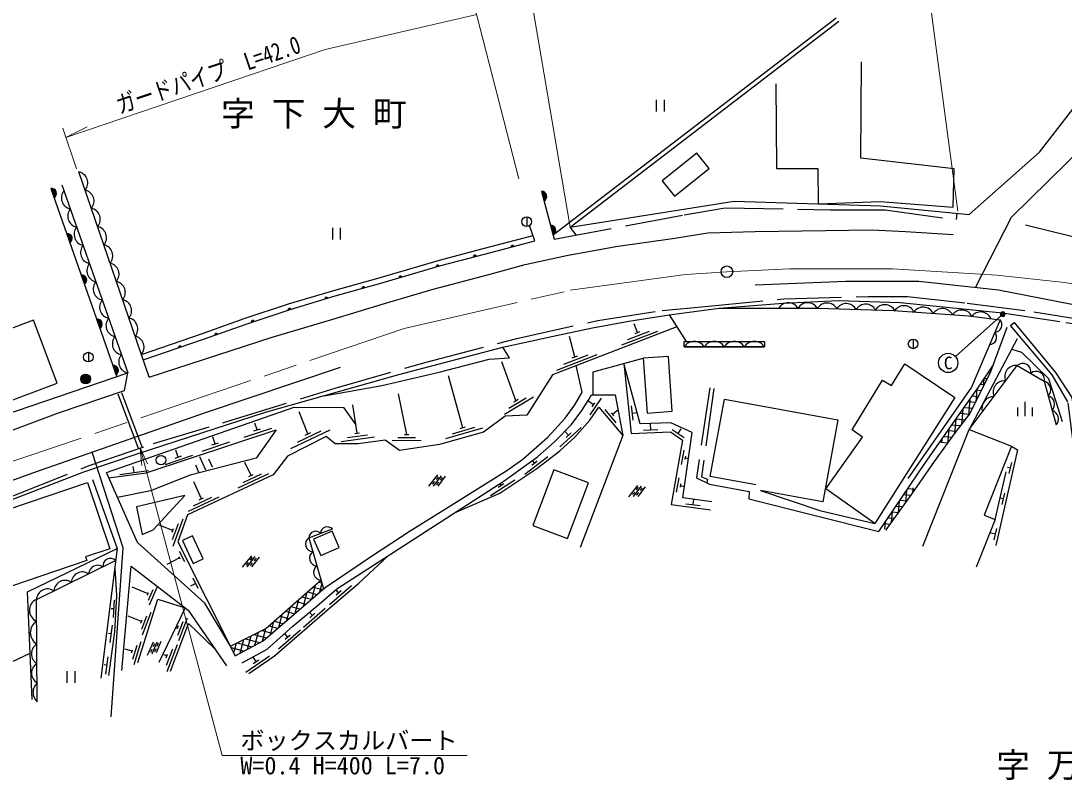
# Model space of a CAD drawing. Units: millimetres at full size, sheet at 1:1000; details may follow other scales. Extents: x 40000 to 680000, y 20000 to 380000.
# Drawn here: x 95083 to 203148, y 261961 to 340608 of the extents above; entities that cross this region are included whole.
import ezdxf
from ezdxf.enums import TextEntityAlignment as Align

# ---------------------------------------------------------------- set-up
doc = ezdxf.new("R2010")
doc.units = ezdxf.units.MM
doc.header["$LTSCALE"] = 1000
doc.linetypes.add('CHAIN', pattern=[18.5, 12, -1.5, 3.5, -1.5])
doc.linetypes.add('DASHED', pattern=[7.5, 6, -1.5])
for name, color, linetype, lineweight in [('M-BGD', 7, 'Continuous', 25), ('M-BMK', 2, 'CHAIN', 13), ('M-BMK-ROW', 30, 'Continuous', 25), ('M-BMK-SRVR', 3, 'Continuous', 25), ('M-STR-HTXT', 7, 'Continuous', 13), ('M-STR-STRC', 7, 'Continuous', 25)]:
    doc.layers.add(name, color=color, linetype=linetype, lineweight=lineweight)
doc.layers.add('M-BMK-HTXT', color=7, linetype='Continuous')
doc.styles.add('ＭＳ ゴシック', font='')
doc.styles.get('ＭＳ ゴシック').set_extended_font_data('MS Gothic')

# ---------------------------------------------------------------- blocks, each defined once
blk = doc.blocks.new('open_arrow')
at = {"color": 0, "linetype": 'Continuous', "lineweight": -2}
blk.add_lwpolyline([(7.5, 1.25), (0, 0), (7.5, -1.25)], dxfattribs=at)

msp = doc.modelspace()

# ---------------------------------------------------------------- hatches: boundary and pattern name
at = {"layer": 'M-BGD'}
for points in [[(98524, 322307, 0.82183), (98197, 323242)], [(149016, 322935, -0.82183), (149271, 321978)], [(149950, 319439, -0.82183), (150206, 318482)], [(100160, 317626, 0.82183), (99833, 318561)], [(146133, 317238), (145842, 317163, -1)], [(142262, 316230), (141972, 316153, -1)], [(138397, 315198), (138109, 315114, -0.41421), (138211, 315300, -0.41421)], [(101660, 313335, 0.82183), (101333, 314271)], [(134559, 314073), (134271, 313989, -0.41421), (134373, 314175, -0.41421)], [(130714, 312970), (130425, 312890, -0.41421), (130529, 313075, -0.41421)], [(126865, 311881), (126578, 311795, -1)], [(123034, 310731), (122749, 310636, -1)], [(103252, 308780, 0.82183), (102925, 309715)], [(119239, 309468), (118954, 309373, -1)], [(115463, 308147), (115181, 308046, -1)], [(111686, 306831), (111402, 306734, -1)], [(104935, 303965, 0.82183), (104608, 304901)], [(101299, 303515, -1), (102299, 303515, -1)]]:
    msp.add_hatch(color=256, dxfattribs=at).paths.add_polyline_path(points)
at = {"layer": 'M-STR-HTXT'}
msp.add_hatch(color=256, dxfattribs=at).paths.add_polyline_path([(196540, 310244, -0.41421), (196806, 310477, -0.41421), (197039, 310211, -1)])

# ---------------------------------------------------------------- linework, layer by layer
at = {"layer": 'M-BGD'}
for p, q in [((150212, 318458), (179539, 340920)), ((151982, 319246), (179813, 340563)), ((160903, 332412), (160903, 331212)), ((161703, 332412), (161703, 331212)), ((108371, 303701), (101089, 324970)), ((98197, 323242), (105010, 303752)), ((98197, 323242), (98524, 322307)), ((99341, 323631), (106153, 304141)), ((149016, 322935), (150332, 318011)), ((149016, 322935), (149271, 321978)), ((147482, 320311), (147482, 319311)), ((192016, 320018), (192080, 320679)), ((127372, 319154), (127372, 317954)), ((128172, 319154), (128172, 317954)), ((148330, 317807), (147779, 319409)), ((149950, 319439), (150206, 318482)), ((152613, 318438), (151982, 319246)), ((99833, 318561), (100160, 317626)), ((146133, 317238), (145842, 317163)), ((142262, 316230), (141972, 316153)), ((138397, 315198), (138109, 315114)), ((101333, 314271), (101660, 313335)), ((134559, 314073), (134271, 313989)), ((130714, 312970), (130425, 312890)), ((126865, 311881), (126578, 311795)), ((123034, 310731), (122749, 310636)), ((102925, 309715), (103252, 308780)), ((119239, 309468), (118954, 309373)), ((158973, 308317), (158626, 309217)), ((115463, 308147), (115181, 308046)), ((157323, 307038), (161055, 308477)), ((157961, 307606), (160201, 308469)), ((158712, 308217), (159234, 308418)), ((152471, 305811), (151929, 307912)), ((187508, 307649), (187508, 306649)), ((198296, 307677), (193299, 298283)), ((102073, 306277), (102073, 305277)), ((111686, 306831), (111402, 306734)), ((150587, 304443), (154786, 306061)), ((151319, 305046), (153838, 306017)), ((152177, 305698), (152765, 305925)), ((163795, 306838), (172101, 306838)), ((104608, 304901), (104935, 303965)), ((146369, 301287), (144915, 305296)), ((195706, 304778), (195732, 304776)), ((140856, 298467), (139394, 303843)), ((195295, 304176), (195490, 304159)), ((195564, 304570), (195537, 304254)), ((194471, 302974), (194887, 302937)), ((194833, 303503), (194762, 302683)), ((194883, 303575), (195188, 303548)), ((135048, 297751), (134205, 301980)), ((145176, 299872), (148178, 301672)), ((145622, 300489), (147423, 301570)), ((154058, 299805), (155242, 301540)), ((193632, 301772), (194284, 301715)), ((194103, 302442), (193987, 301112)), ((194054, 302373), (194586, 302326)), ((129914, 297886), (129468, 300834)), ((146159, 301161), (146579, 301413)), ((154402, 300842), (153822, 301237)), ((154264, 300639), (154540, 301044)), ((154965, 300603), (157422, 297653)), ((158305, 300723), (158466, 299231)), ((166486, 293408), (167967, 301440)), ((167967, 301440), (179714, 299275)), ((192788, 300571), (193681, 300493)), ((193210, 301172), (193983, 301104)), ((193375, 301407), (193225, 299685)), ((198369, 299660), (198369, 300560)), ((199119, 299660), (199119, 301160)), ((199869, 299660), (199869, 300560)), ((124825, 297826), (123920, 300099)), ((155560, 300358), (156711, 298975)), ((156232, 300020), (156501, 299697)), ((156366, 299858), (156921, 300321)), ((158385, 299977), (158905, 300033)), ((191944, 299370), (192915, 299285)), ((192366, 299971), (193377, 299882)), ((192647, 300371), (192506, 298757)), ((118229, 297482), (121078, 298422)), ((119227, 298127), (119892, 298347)), ((119559, 298237), (119324, 298949)), ((139097, 297341), (142944, 298439)), ((139784, 297849), (142092, 298508)), ((140587, 298390), (141125, 298544)), ((150899, 296470), (153126, 298480)), ((159574, 298221), (161072, 298284)), ((160323, 298252), (160298, 298852)), ((162539, 298278), (163783, 297440)), ((163161, 297859), (163496, 298357)), ((179714, 299275), (178147, 290773)), ((191191, 298296), (191061, 296817)), ((191523, 298770), (192453, 298688)), ((191919, 299334), (191786, 297817)), ((115207, 296801), (114972, 297513)), ((123048, 296320), (127115, 298246)), ((123733, 296977), (126173, 298132)), ((124540, 297691), (125110, 297960)), ((128262, 297053), (131729, 297530)), ((128915, 297446), (130995, 297732)), ((129671, 297853), (130157, 297919)), ((134145, 297458), (135945, 297444)), ((134838, 297753), (135258, 297750)), ((151811, 297697), (151439, 298110)), ((151552, 297463), (152071, 297932)), ((190463, 297258), (190433, 296922)), ((190680, 297568), (191551, 297492)), ((191102, 298169), (191991, 298091)), ((111385, 295427), (111150, 296140)), ((113877, 296046), (116726, 296986)), ((114875, 296691), (115540, 296910)), ((133543, 297162), (136543, 297140)), ((163742, 296123), (163477, 294647)), ((190385, 296957), (191116, 296893)), ((110054, 294672), (112903, 295612)), ((111052, 295318), (111717, 295537)), ((114242, 294067), (113637, 295439)), ((114928, 294369), (114565, 295193)), ((147302, 293649), (149670, 295492)), ((148026, 294592), (148578, 295022)), ((148302, 294807), (148083, 295089)), ((163935, 295504), (163874, 295160)), ((163905, 295332), (164241, 295272)), ((105321, 293635), (108293, 294046)), ((106807, 293840), (106725, 294435)), ((113556, 293764), (113193, 294588)), ((118929, 293515), (118293, 294873)), ((197583, 294292), (197291, 294358)), ((197451, 293707), (197715, 294877)), ((113786, 291108), (113009, 292873)), ((117598, 292229), (120769, 293713)), ((118105, 292798), (120007, 293688)), ((118707, 293411), (119151, 293618)), ((137339, 292395), (138287, 293569)), ((137735, 292615), (137953, 292884)), ((137823, 292424), (138652, 293480)), ((138140, 293116), (138358, 293386)), ((138306, 292415), (139076, 293431)), ((138549, 293049), (138766, 293319)), ((143727, 291433), (146235, 293078)), ((163228, 293257), (162963, 291781)), ((171224, 292535), (166486, 293408)), ((195992, 288955), (197159, 293912)), ((138151, 292557), (138369, 292827)), ((144524, 292314), (145109, 292698)), ((144817, 292506), (144708, 292675)), ((158052, 291315), (158999, 292489)), ((158448, 291535), (158666, 291805)), ((158536, 291345), (159365, 292400)), ((158853, 292036), (159071, 292306)), ((159019, 291335), (159789, 292351)), ((159262, 291969), (159479, 292239)), ((163421, 292638), (163360, 292294)), ((163391, 292466), (163821, 292389)), ((178147, 290773), (171682, 291965)), ((186810, 291938), (186699, 290673)), ((186958, 292157), (187685, 292094)), ((187473, 292236), (187426, 291693)), ((112455, 289823), (115625, 291306)), ((112962, 290391), (114864, 291281)), ((113564, 291004), (114008, 291212)), ((158864, 291477), (159082, 291747)), ((164709, 290497), (164784, 291057)), ((186077, 290852), (185973, 289654)), ((186146, 290953), (186855, 290891)), ((186552, 291555), (187283, 291491)), ((196862, 291098), (196515, 291177)), ((196730, 290512), (196994, 291683)), ((163965, 290595), (165452, 290399)), ((185345, 289765), (185246, 288636)), ((185334, 289750), (185999, 289691)), ((185740, 290352), (186427, 290291)), ((110780, 286877), (111418, 288560)), ((110847, 286210), (111912, 289015)), ((184523, 288546), (185143, 288492)), ((184613, 288679), (184551, 287974)), ((184929, 289148), (185571, 289091)), ((110819, 287825), (109416, 288357)), ((110744, 287629), (110893, 288021)), ((124900, 287075), (127348, 287988)), ((184667, 287896), (184715, 287892)), ((196034, 287428), (195449, 287560)), ((195902, 286842), (196166, 288013)), ((124900, 287075), (126427, 281761)), ((112067, 284573), (111530, 285646)), ((111530, 284975), (110189, 284303)), ((111593, 284850), (111468, 285100)), ((118049, 284024), (118996, 285198)), ((118445, 284244), (118663, 284514)), ((118532, 284054), (119361, 285109)), ((118850, 284746), (119068, 285016)), ((118861, 284187), (119079, 284457)), ((119016, 284044), (119786, 285060)), ((119258, 284679), (119476, 284949)), ((113191, 282331), (112655, 282062)), ((113460, 281794), (112922, 282867)), ((125568, 282164), (125172, 280685)), ((125916, 282470), (126248, 282381)), ((126267, 282318), (126025, 281417)), ((127063, 280163), (129333, 282124)), ((108262, 281260), (106623, 281962)), ((108207, 281131), (108316, 281388)), ((108303, 280590), (108773, 281694)), ((108422, 280105), (109205, 281945)), ((124708, 281406), (124318, 279953)), ((124771, 281462), (125767, 281196)), ((125344, 281966), (126351, 281696)), ((128002, 281371), (127728, 281687)), ((127737, 281142), (128266, 281600)), ((104676, 278801), (104765, 280599)), ((122987, 279891), (122611, 278490)), ((123054, 279950), (124015, 279693)), ((123847, 280649), (123465, 279221)), ((123626, 280454), (124599, 280194)), ((124199, 280958), (125183, 280695)), ((104721, 279700), (104421, 279715)), ((107585, 278394), (106185, 278931)), ((107597, 277586), (108134, 278987)), ((107698, 277012), (108593, 279346)), ((122126, 279134), (121758, 277758)), ((121909, 278942), (122846, 278691)), ((122482, 279446), (123431, 279192)), ((124343, 277804), (126609, 279770)), ((125279, 279014), (124985, 279353)), ((125015, 278784), (125544, 279243)), ((104341, 276227), (104576, 278011)), ((107522, 278230), (107648, 278557)), ((111338, 277801), (111169, 277865)), ((111276, 277637), (111400, 277965)), ((111354, 276993), (111883, 278397)), ((111458, 276420), (112341, 278759)), ((120764, 277934), (121678, 277689)), ((121266, 278376), (120904, 277026)), ((121337, 278438), (122262, 278190)), ((104459, 277119), (104161, 277158)), ((118893, 276878), (118523, 275498)), ((119209, 277036), (120510, 276688)), ((119651, 277257), (119292, 275917)), ((120410, 277635), (120062, 276336)), ((120066, 277464), (121094, 277189)), ((121777, 275578), (124043, 277544)), ((122713, 276788), (122409, 277138)), ((122449, 276558), (122978, 277017)), ((106670, 274499), (107121, 275930)), ((106805, 273932), (107557, 276316)), ((108211, 274908), (108827, 276285)), ((108671, 275060), (109202, 276292)), ((108801, 275810), (108943, 276127)), ((108955, 275272), (109096, 275589)), ((109141, 275174), (109625, 276353)), ((109213, 275850), (109354, 276166)), ((110246, 273209), (111305, 276015)), ((116851, 275696), (118215, 275330)), ((117375, 276121), (117118, 275162)), ((117494, 276181), (119024, 275771)), ((118134, 276500), (117753, 275079)), ((118352, 276609), (119833, 276212)), ((103886, 272954), (104131, 274737)), ((106609, 275305), (105894, 275530)), ((106556, 275138), (106662, 275472)), ((108538, 275222), (108679, 275538)), ((110214, 274824), (109938, 274928)), ((110140, 274627), (110288, 275020)), ((110177, 273876), (110813, 275560)), ((117231, 274937), (117406, 274890)), ((118370, 273148), (120850, 274835)), ((119441, 274240), (119109, 274728)), ((104009, 273846), (103712, 273887)), ((119152, 274043), (119731, 274437)), ((99862, 273242), (99862, 272042)), ((100662, 273242), (100662, 272042))]:
    msp.add_line(p, q, dxfattribs=at)
at = {"layer": 'M-BGD', "linetype": 'DASHED'}
for p, q in [((162242, 310167), (167403, 310840)), ((166437, 302610), (165061, 293257)), ((107267, 296308), (105123, 302084)), ((107646, 296438), (105503, 302212)), ((166876, 302522), (165597, 293362))]:
    msp.add_line(p, q, dxfattribs=at)
at = {"layer": 'M-BGD'}
for points in [[(173282, 334082), (173367, 325310), (177627, 325310), (177656, 321648), (184082, 321912), (191655, 321321), (191748, 325281), (182099, 326375), (182166, 336368)], [(193312, 320560), (200590, 327009), (207020, 335283)], [(151982, 319246), (168964, 321917), (184124, 321448), (193312, 320560)], [(108371, 303701), (121116, 307839), (127299, 309684), (132763, 311346), (137800, 312813), (143540, 314322), (147323, 315357), (151609, 316297), (156727, 317230), (162839, 318107), (166241, 318650), (171146, 318785), (183257, 318964), (186703, 318793), (191637, 318479)], [(297384, 296258), (260449, 304724), (232223, 311472), (215957, 315303), (199143, 319435)], [(107567, 306048), (113798, 308193), (118228, 309764), (122800, 311285), (127486, 312694), (132191, 314005), (138438, 315835), (142966, 317038), (148134, 318376)], [(107762, 305481), (113995, 307626), (118423, 309196), (122981, 310713), (127653, 312118), (132356, 313428), (138599, 315257), (143118, 316458), (148330, 317807)], [(167403, 310840), (174056, 311377), (179769, 311645), (186171, 311428), (196768, 310361)], [(82822, 286567), (88500, 288864), (94988, 291328), (101590, 293890), (107241, 295780), (120408, 300064), (134249, 303971), (145008, 306793), (150204, 307963), (154293, 308808), (158042, 309488), (162242, 310167), (163992, 307405)], [(167403, 310840), (177605, 310840), (185462, 310615), (193245, 310041), (196511, 309651), (193565, 302678), (186965, 293201)], [(201898, 303950), (197608, 309053), (197966, 309355), (202241, 304180)], [(163034, 308917), (150168, 303960), (147486, 299776), (145253, 299673), (142996, 298004), (138462, 296711), (134295, 296103), (132832, 297193), (130009, 296805), (127647, 296805), (126711, 297549), (122702, 295514), (121218, 293592), (112354, 289445), (111357, 286660), (117287, 274825), (120165, 276392), (126619, 281925), (131403, 285148), (135408, 287774), (139337, 290251), (145438, 294051), (147089, 295221), (149669, 297500), (151457, 299449), (152473, 300850), (153233, 302154), (152598, 304896)], [(184701, 287873), (187357, 291595), (189714, 294959), (191901, 297976), (193386, 299893), (195550, 304282), (197249, 308896)], [(126505, 301785), (132473, 302855), (138409, 304227), (143600, 305554), (145701, 305696), (145008, 306793)], [(197725, 306604), (198748, 306284), (201533, 303563), (202943, 299117)], [(154361, 301886), (154354, 304239), (159556, 305666)], [(157529, 305110), (158311, 297868), (162360, 298037), (163627, 297183), (162427, 290495), (166525, 289955)], [(166668, 290803), (163650, 291210), (164634, 297976), (162416, 298962), (159217, 298880), (157529, 305110)], [(165061, 293257), (166425, 292607), (170521, 291867), (170488, 291114), (183965, 287719), (188771, 294847), (192506, 300170), (194264, 302671), (195764, 304862)], [(193299, 298283), (198284, 304909), (201087, 303272), (202306, 298748)], [(70841, 292097), (88927, 298284), (106153, 304141)], [(71612, 289953), (91752, 297322), (98975, 300024), (105805, 302313), (106153, 304141)], [(117998, 274122), (120596, 275541), (123270, 277897), (125974, 280193), (127817, 281763), (145144, 292957), (148598, 295462), (150347, 297012), (152111, 298785), (153206, 300239), (153923, 301402), (154187, 301886), (156628, 301886), (157422, 297653), (153006, 286047)], [(116785, 275827), (114139, 280294), (107168, 286588), (103942, 293823), (123392, 300609), (128493, 300573), (129766, 298765)], [(140002, 289635), (144687, 291703), (148530, 294225), (150922, 296087), (152464, 297478), (154035, 299239), (154965, 300603)], [(188521, 286183), (193299, 298283), (197684, 296551), (194861, 289401), (195992, 288955), (194038, 284007)], [(104186, 293274), (108052, 293808), (121521, 298252), (119470, 295309), (112636, 293536), (108521, 291938), (105092, 291244)], [(197684, 296551), (198315, 296173), (196083, 286281)], [(102504, 293100), (105053, 285940), (103366, 272519)], [(165597, 293362), (166208, 293130), (166145, 292740)], [(171682, 291965), (177838, 289894), (183535, 288544)], [(96260, 270325), (95784, 281453), (105053, 285940)], [(96788, 270062), (96691, 280681), (104900, 284716)], [(118704, 273012), (121361, 274820), (127096, 279795), (130079, 282373), (133141, 285202)], [(104801, 283930), (104977, 281089), (104790, 277326), (104168, 272798)], [(105547, 273311), (106522, 284133), (112429, 279562), (116388, 273784)], [(116785, 275827), (120444, 277652), (126161, 282686)], [(107182, 274129), (109261, 280721), (112108, 279810), (109373, 274143)], [(110581, 273248), (112450, 278200), (115173, 275558)], [(78807, 269932), (86993, 274689), (88609, 271613), (96055, 275126)]]:
    msp.add_lwpolyline(points, dxfattribs=at)
for points in [[(161515, 324031), (162777, 322447), (166367, 325307), (165105, 326891)], [(85692, 298143), (98845, 303076), (96391, 309618), (83239, 304684)], [(163795, 307405), (172101, 307405), (172101, 306838), (163795, 306838)], [(159952, 299986), (162563, 300168), (162167, 305848), (159556, 305666)], [(183535, 288544), (178474, 292141), (182272, 297486), (181189, 298255), (184335, 303407), (185261, 302842), (186633, 305087), (191840, 301588)], [(148123, 288320), (151696, 286979), (153865, 292758), (150293, 294100)], [(101973, 292800), (104301, 285936), (101786, 285083), (101914, 284705), (94124, 282062), (91667, 289304)], [(107050, 290280), (107655, 287390), (108804, 287903), (112060, 291431)], [(126155, 285213), (128065, 286057), (127315, 287755), (125405, 286910)], [(111826, 286773), (112930, 284413), (113972, 284900), (112869, 287261)]]:
    msp.add_lwpolyline(points, close=True, dxfattribs=at)
at = {"layer": 'M-BGD', "linetype": 'DASHED'}
for points in [[(150332, 318011), (163784, 320531), (168037, 321252), (178940, 321025), (184599, 321048), (192016, 320018)], [(74187, 282787), (82754, 286933), (94359, 291438), (102155, 294555), (108823, 296842), (116866, 299236), (127639, 302556), (137202, 305299), (146449, 307699), (154844, 309579), (161519, 310624), (165953, 311020), (174105, 311828), (182863, 312043), (186911, 312055), (193112, 311372), (200023, 310476), (208971, 308999), (215294, 307703), (219559, 306732)], [(196768, 310361), (203331, 309379), (210601, 308209), (219449, 306136)], [(204326, 295100), (203538, 301137), (201898, 303950)], [(202241, 304180), (203942, 301609), (204833, 295265)]]:
    msp.add_lwpolyline(points, dxfattribs=at)
at = {"layer": 'M-BGD'}
for centre in [(147482, 319811), (187508, 307149), (102073, 305777), (101799, 303515), (109602, 295104)]:
    msp.add_circle(centre, 500, dxfattribs=at)
for centre, radius, start, end in [((100856, 323833), 1160, 319.38662, 78.41624), ((98268, 322743), 505, 300.43717, 98.09536), ((100440, 322271), 1160, 139.75145, 258.78108), ((101503, 321941), 1160, 319.38662, 78.41624), ((149049, 322432), 505, 296.13584, 93.79404), ((101099, 320383), 1160, 139.75145, 258.78108), ((102151, 320049), 1160, 319.38662, 78.41624), ((101759, 318495), 1160, 139.75145, 258.78108), ((102799, 318157), 1160, 319.38662, 78.41624), ((149984, 318935), 505, 296.13584, 93.79404), ((99904, 318061), 505, 300.43717, 98.09536), ((102419, 316607), 1160, 139.75145, 258.78108), ((103447, 316265), 1160, 319.38662, 78.41624), ((145987, 317201), 150, 14.51235, 194.51235), ((142117, 316192), 150, 14.88399, 194.88399), ((103079, 314719), 1160, 139.75145, 258.78108), ((104095, 314372), 1160, 319.38662, 78.41624), ((138253, 315156), 150, 16.33161, 196.33161), ((101404, 313771), 505, 300.43717, 98.09536), ((103739, 312831), 1160, 139.75145, 258.78108), ((104743, 312480), 1160, 319.38662, 78.41624), ((134415, 314031), 150, 16.33161, 196.33161), ((130569, 312930), 150, 15.56347, 195.56347), ((104399, 310943), 1160, 139.75145, 258.78108), ((105391, 310588), 1160, 319.38662, 78.41624), ((126722, 311838), 150, 16.73287, 196.73287), ((174580, 310251), 1160, 30.48519, 149.51481), ((176580, 310251), 1160, 30.48519, 149.51481), ((178587, 310223), 1160, 28.84395, 147.87357), ((180586, 310166), 1160, 28.84395, 147.87357), ((182586, 310108), 1160, 28.84395, 147.87357), ((122892, 310683), 150, 18.40751, 198.40751), ((184584, 310047), 1162, 28.69541, 147.66009), ((186556, 309944), 1160, 26.26407, 145.29369), ((188551, 309797), 1160, 26.26407, 145.29369), ((190546, 309649), 1160, 26.26407, 145.29369), ((192536, 309493), 1162, 25.88046, 144.8057), ((194505, 309298), 1160, 23.69131, 142.72093), ((102996, 309215), 505, 300.43717, 98.09536), ((105059, 309055), 1160, 139.75145, 258.78108), ((106039, 308696), 1160, 319.38662, 78.41624), ((119096, 309420), 150, 18.40751, 198.40751), ((195932, 309138), 774, 272.61348, 41.57784), ((115322, 308097), 150, 19.52521, 199.52521), ((195388, 307851), 774, 272.61348, 41.57784), ((105719, 307167), 1160, 139.75145, 258.78108), ((106687, 306804), 1160, 319.38662, 78.41624), ((111544, 306783), 150, 18.99168, 198.99168), ((164833, 306175), 1232, 32.56736, 147.43264), ((166910, 306175), 1232, 32.56736, 147.43264), ((168986, 306175), 1232, 32.56736, 147.43264), ((171063, 306175), 1232, 32.56736, 147.43264), ((106379, 305279), 1160, 139.75145, 258.78108), ((104679, 304401), 505, 300.43717, 98.09536), ((198153, 303756), 1160, 83.52995, 202.55957), ((198854, 304276), 852, 347.40919, 132.02664), ((200256, 303458), 852, 347.40919, 132.02664), ((196951, 302157), 1160, 83.52995, 202.55957), ((200847, 302399), 906, 315.52766, 74.63248), ((195907, 300440), 1273, 91.25627, 194.83325), ((201253, 300891), 906, 315.52766, 74.63248), ((201659, 299383), 906, 315.52766, 74.63248), ((125617, 287021), 720, 45.25217, 175.66652), ((126841, 287477), 720, 45.25217, 175.66652), ((125380, 286421), 811, 126.25674, 265.79665), ((125800, 284958), 811, 126.25674, 265.79665), ((103070, 283238), 974, 58.3652, 173.9877), ((104360, 284149), 783, 46.41997, 185.93293), ((101463, 282371), 1160, 56.66164, 175.69126), ((126220, 283495), 811, 126.25674, 265.79665), ((99668, 281489), 1160, 56.66164, 175.69126), ((97872, 280578), 1186, 57.3585, 174.99439), ((97202, 279552), 1239, 114.36114, 246.69285), ((97457, 277235), 1394, 122.33778, 238.71621), ((97331, 275049), 1160, 121.01218, 240.04181), ((97350, 273049), 1160, 121.01218, 240.04181), ((97687, 271061), 1344, 133.0098, 228.04419)]:
    msp.add_arc(centre, radius, start, end, dxfattribs=at)
at = {"layer": 'M-BMK'}
msp.add_lwpolyline([(72460, 287591), (134790, 308746), (152027, 312705), (163998, 314349), (168215, 314623), (174694, 314936), (185356, 314936), (196169, 314251), (203203, 313514), (209911, 312429), (217610, 310870), (266708, 299375), (363972, 277476)], dxfattribs=at)
at = {"layer": 'M-BMK-ROW'}
for points in [[(193961, 312999), (197697, 320283), (215103, 337381)], [(171141, 313281), (180536, 313642), (188098, 313642), (196350, 312737), (217711, 308584)], [(128153, 304704), (114171, 300018), (96272, 293752), (83083, 288975), (73185, 285574)], [(104428, 268529), (105681, 286037), (102456, 295917)]]:
    msp.add_lwpolyline(points, dxfattribs=at)
at = {"layer": 'M-BMK-SRVR'}
msp.add_circle((168215, 314623), 600, dxfattribs=at)
at = {"layer": 'M-STR-HTXT'}
for p, q in [((192153, 320887), (188824, 345779)), ((151982, 319246), (147873, 343425)), ((146676, 324249), (142052, 342221)), ((99756, 328536), (101948, 329641)), ((100863, 325273), (99434, 329483)), ((196790, 310228), (191883, 305842))]:
    msp.add_line(p, q, dxfattribs=at)
for points in [[(99756, 328536), (126590, 337644), (142301, 341252)], [(107457, 296373), (115918, 264506), (141318, 264506)]]:
    msp.add_lwpolyline(points, dxfattribs=at)
msp.add_circle((196790, 310228), 250, dxfattribs=at)
at = {"layer": 'M-STR-STRC'}
msp.add_circle((191138, 305176), 1000, dxfattribs=at)

# ---------------------------------------------------------------- block references
at = {"layer": 'M-STR-HTXT', "xscale": 240, "yscale": 240, "rotation": 284.9}
msp.add_blockref('open_arrow', (107457, 296373), dxfattribs=at)

# ---------------------------------------------------------------- texts
at = {"layer": 'M-BMK-HTXT', "style": 'ＭＳ ゴシック'}
for s, p in [('字 下 大 町', (125434, 331006)), ('字 万 作 原', (205730, 263531))]:
    msp.add_text(s, height=2566, dxfattribs=at).set_placement(p, align=Align.MIDDLE_CENTER)
at = {"layer": 'M-STR-HTXT', "style": 'ＭＳ ゴシック', "width": 0.8}
msp.add_text('ガードパイプ\u3000L=42.0', height=1833, rotation=18.748, dxfattribs=at).set_placement((114953, 333640), align=Align.BOTTOM_CENTER)
at = {"layer": 'M-STR-HTXT', "style": 'ＭＳ ゴシック'}
for s, p in [('ボックスカルバート', (117818, 264606)), ('W=0.4 H=400 L=7.0', (117818, 262006))]:
    msp.add_text(s, height=1833, dxfattribs=at).set_placement(p, align=Align.BOTTOM_LEFT)
at = {"layer": 'M-STR-STRC', "style": 'ＭＳ ゴシック'}
msp.add_text('C', height=1320, dxfattribs=at).set_placement((191138, 305176), align=Align.MIDDLE_CENTER)

doc.saveas('drawing.dxf')
